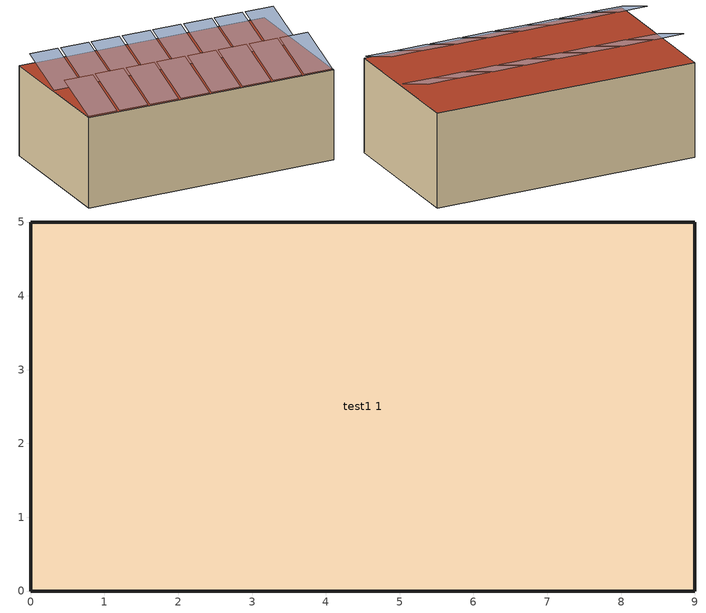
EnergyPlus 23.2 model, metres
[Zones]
test1 1
 floor ground (Generic Ground Slab): 9,5 9,0 0,0 0,5 z0
 wall outside (Generic Exterior Wall): 0,0 9,0 9,5 0,5 0,0 z0:3.2
 roof outside (Generic Roof): 0,5 0,0 9,0 9,5 z3.2
shading: 0,1.76,3.89 0,0,3.25 1.03,0,3.25 1.03,1.76,3.89; 1.13,1.76,3.89 1.13,0,3.25 2.16,0,3.25 2.16,1.76,3.89; 1.13,1.76,3.89 1.13,0,3.25 2.16,0,3.25 2.16,1.76,3.89; 2.26,1.76,3.89 2.26,0,3.25 3.3,0,3.25 3.3,1.76,3.89; 3.4,1.76,3.89 3.4,0,3.25 4.43,0,3.25 4.43,1.76,3.89; 4.53,1.76,3.89 4.53,0,3.25 5.56,0,3.25 5.56,1.76,3.89; 5.66,1.76,3.89 5.66,0,3.25 6.69,0,3.25 6.69,1.76,3.89; 6.79,1.76,3.89 6.79,0,3.25 7.82,0,3.25 7.82,1.76,3.89; 7.92,1.76,3.89 7.92,0,3.25 8.96,0,3.25 8.96,1.76,3.89; 0,4.26,3.89 0,2.5,3.25 1.03,2.5,3.25 1.03,4.26,3.89; 1.13,4.26,3.89 1.13,2.5,3.25 2.16,2.5,3.25 2.16,4.26,3.89; 2.26,4.26,3.89 2.26,2.5,3.25 3.3,2.5,3.25 3.3,4.26,3.89; 2.26,1.76,3.89 2.26,0,3.25 3.3,0,3.25 3.3,1.76,3.89; 3.4,4.26,3.89 3.4,2.5,3.25 4.43,2.5,3.25 4.43,4.26,3.89; 4.53,4.26,3.89 4.53,2.5,3.25 5.56,2.5,3.25 5.56,4.26,3.89; 5.66,4.26,3.89 5.66,2.5,3.25 6.69,2.5,3.25 6.69,4.26,3.89; 6.79,4.26,3.89 6.79,2.5,3.25 7.82,2.5,3.25 7.82,4.26,3.89; 7.92,4.26,3.89 7.92,2.5,3.25 8.96,2.5,3.25 8.96,4.26,3.89; 3.4,1.76,3.89 3.4,0,3.25 4.43,0,3.25 4.43,1.76,3.89; 4.53,1.76,3.89 4.53,0,3.25 5.56,0,3.25 5.56,1.76,3.89; 5.66,1.76,3.89 5.66,0,3.25 6.69,0,3.25 6.69,1.76,3.89; 6.79,1.76,3.89 6.79,0,3.25 7.82,0,3.25 7.82,1.76,3.89; 7.92,1.76,3.89 7.92,0,3.25 8.96,0,3.25 8.96,1.76,3.89; 0,1.76,3.89 0,0,3.25 1.03,0,3.25 1.03,1.76,3.89
[Building]
test1: North Axis {deg}=0; Terrain=City; Solar Distribution=FullExteriorWithReflections
[Site:Location]
Site 1: Latitude {deg}=0; Longitude {deg}=0; Time Zone {hr}=0; Elevation {m}=0
[Site:WaterMainsTemperature]
Calculation Method=CorrelationFromWeatherFile
[Material] Thermal Absorptance=0.9
Name | Roughness | Thickness {m} | Conductivity {W/m-K} | Density {kg/m3} | Specific Heat {J/kg-K} | Solar Absorptance | Visible Absorptance
Generic 50mm Insulation | MediumRough | 0.05 | 0.03 | 43 | 1210 | 0.7 | 0.7
Generic Acoustic Tile | MediumSmooth | 0.02 | 0.06 | 368 | 590 | 0.2 | 0.2
Generic Brick | MediumRough | 0.1 | 0.9 | 1920 | 790 | 0.65 | 0.65
Generic Ceiling Air Gap | Smooth | 0.1 | 0.556 | 1.28 | 1000 | 0.7 | 0.7
Generic Gypsum Board | MediumSmooth | 0.0127 | 0.16 | 800 | 1090 | 0.5 | 0.5
Generic HW Concrete | MediumRough | 0.2 | 1.95 | 2240 | 900 | 0.8 | 0.8
Generic LW Concrete | MediumRough | 0.1 | 0.53 | 1280 | 840 | 0.8 | 0.8
Generic Roof Membrane | MediumRough | 0.01 | 0.16 | 1120 | 1460 | 0.65 | 0.65
Generic Wall Air Gap | Smooth | 0.1 | 0.667 | 1.28 | 1000 | 0.7 | 0.7
[Construction]
Generic Exterior Wall: Generic Brick, Generic LW Concrete, Generic 50mm Insulation, Generic Wall Air Gap, Generic Gypsum Board
Generic Ground Slab: Generic 50mm Insulation, Generic HW Concrete
Generic Roof: Generic Roof Membrane, Generic 50mm Insulation, Generic LW Concrete, Generic Ceiling Air Gap, Generic Acoustic Tile
[Zone]
test1 1: Multiplier=1; Ceiling Height {m}=3.2; Volume {m3}=144; Part of Total Floor Area=Yes
[Space]
test1_Space: Zone=test1 1
[Generator:PVWatts] DC System Capacity {W}=261; Module Type=Standard; Array Type=FixedOpenRack; System Losses=0.14; Array Geometry Type=Surface; Ground Coverage Ratio=0.4
Name | Surface
Photovoltaic Array 24..0 | 0
Photovoltaic Array 24..1 | 1
Photovoltaic Array 24..2 | 2
Photovoltaic Array 24..3 | 3
Photovoltaic Array 24..4 | 4
Photovoltaic Array 24..5 | 5
Photovoltaic Array 24..6 | 6
Photovoltaic Array 24..7 | 7
Photovoltaic Array 24..9 | 9
Photovoltaic Array 24..10 | 10
Photovoltaic Array 24..11 | 11
Photovoltaic Array 24..12 | 12
Photovoltaic Array 24..13 | 13
Photovoltaic Array 24..14 | 14
Photovoltaic Array 24..15 | 15
Photovoltaic Array 24..16 | 16
Photovoltaic Array 24..17 | 17
Photovoltaic Array 24..18 | 18
Photovoltaic Array 24..19 | 19
Photovoltaic Array 24..20 | 20
Photovoltaic Array 24..21 | 21
Photovoltaic Array 24..22 | 22
Photovoltaic Array 24..23 | 23
Photovoltaic Array 24..24 | 24
[ElectricLoadCenter:Inverter:PVWatts]
Electric Load Center Inverter PVWatts 1: DC to AC Size Ratio=1.1; Inverter Efficiency=0.96
[ElectricLoadCenter:Distribution]
Model Load Center Distribution: Generator List=Model Load Center Distribution Generators; Generator Operation Scheme Type=Baseload; Electrical Buss Type=DirectCurrentWithInverter; Inverter=Electric Load Center Inverter PVWatts 1
[ElectricLoadCenter:Generators]
Model Load Center Distribution Generators: Generator Name 1=Photovoltaic Array 24..0; Generator Object Type 1=Generator:PVWatts; Generator Rated Electric Power Output 1 {W}=261; Generator Name 2=Photovoltaic Array 24..1; Generator Object Type 2=Generator:PVWatts; Generator Rated Electric Power Output 2 {W}=261; Generator Name 3=Photovoltaic Array 24..2; Generator Object Type 3=Generator:PVWatts; Generator Rated Electric Power Output 3 {W}=261; Generator Name 4=Photovoltaic Array 24..3; Generator Object Type 4=Generator:PVWatts; Generator Rated Electric Power Output 4 {W}=261; Generator Name 5=Photovoltaic Array 24..4; Generator Object Type 5=Generator:PVWatts; Generator Rated Electric Power Output 5 {W}=261; Generator Name 6=Photovoltaic Array 24..5; Generator Object Type 6=Generator:PVWatts; Generator Rated Electric Power Output 6 {W}=261; Generator Name 7=Photovoltaic Array 24..6; Generator Object Type 7=Generator:PVWatts; Generator Rated Electric Power Output 7 {W}=261; Generator Name 8=Photovoltaic Array 24..7; Generator Object Type 8=Generator:PVWatts; Generator Rated Electric Power Output 8 {W}=261; Generator Name 9=Photovoltaic Array 24..9; Generator Object Type 9=Generator:PVWatts; Generator Rated Electric Power Output 9 {W}=261; Generator Name 10=Photovoltaic Array 24..10; Generator Object Type 10=Generator:PVWatts; Generator Rated Electric Power Output 10 {W}=261; Generator Name 11=Photovoltaic Array 24..11; Generator Object Type 11=Generator:PVWatts; Generator Rated Electric Power Output 11 {W}=261; Generator Name 12=Photovoltaic Array 24..12; Generator Object Type 12=Generator:PVWatts; Generator Rated Electric Power Output 12 {W}=261; Generator Name 13=Photovoltaic Array 24..13; Generator Object Type 13=Generator:PVWatts; Generator Rated Electric Power Output 13 {W}=261; Generator Name 14=Photovoltaic Array 24..14; Generator Object Type 14=Generator:PVWatts; Generator Rated Electric Power Output 14 {W}=261; Generator Name 15=Photovoltaic Array 24..15; Generator Object Type 15=Generator:PVWatts; Generator Rated Electric Power Output 15 {W}=261; Generator Name 16=Photovoltaic Array 24..16; Generator Object Type 16=Generator:PVWatts; Generator Rated Electric Power Output 16 {W}=261; Generator Name 17=Photovoltaic Array 24..17; Generator Object Type 17=Generator:PVWatts; Generator Rated Electric Power Output 17 {W}=261; Generator Name 18=Photovoltaic Array 24..18; Generator Object Type 18=Generator:PVWatts; Generator Rated Electric Power Output 18 {W}=261; Generator Name 19=Photovoltaic Array 24..19; Generator Object Type 19=Generator:PVWatts; Generator Rated Electric Power Output 19 {W}=261; Generator Name 20=Photovoltaic Array 24..20; Generator Object Type 20=Generator:PVWatts; Generator Rated Electric Power Output 20 {W}=261; Generator Name 21=Photovoltaic Array 24..21; Generator Object Type 21=Generator:PVWatts; Generator Rated Electric Power Output 21 {W}=261; Generator Name 22=Photovoltaic Array 24..22; Generator Object Type 22=Generator:PVWatts; Generator Rated Electric Power Output 22 {W}=261; Generator Name 23=Photovoltaic Array 24..23; Generator Object Type 23=Generator:PVWatts; Generator Rated Electric Power Output 23 {W}=261; Generator Name 24=Photovoltaic Array 24..24; Generator Object Type 24=Generator:PVWatts; Generator Rated Electric Power Output 24 {W}=261
